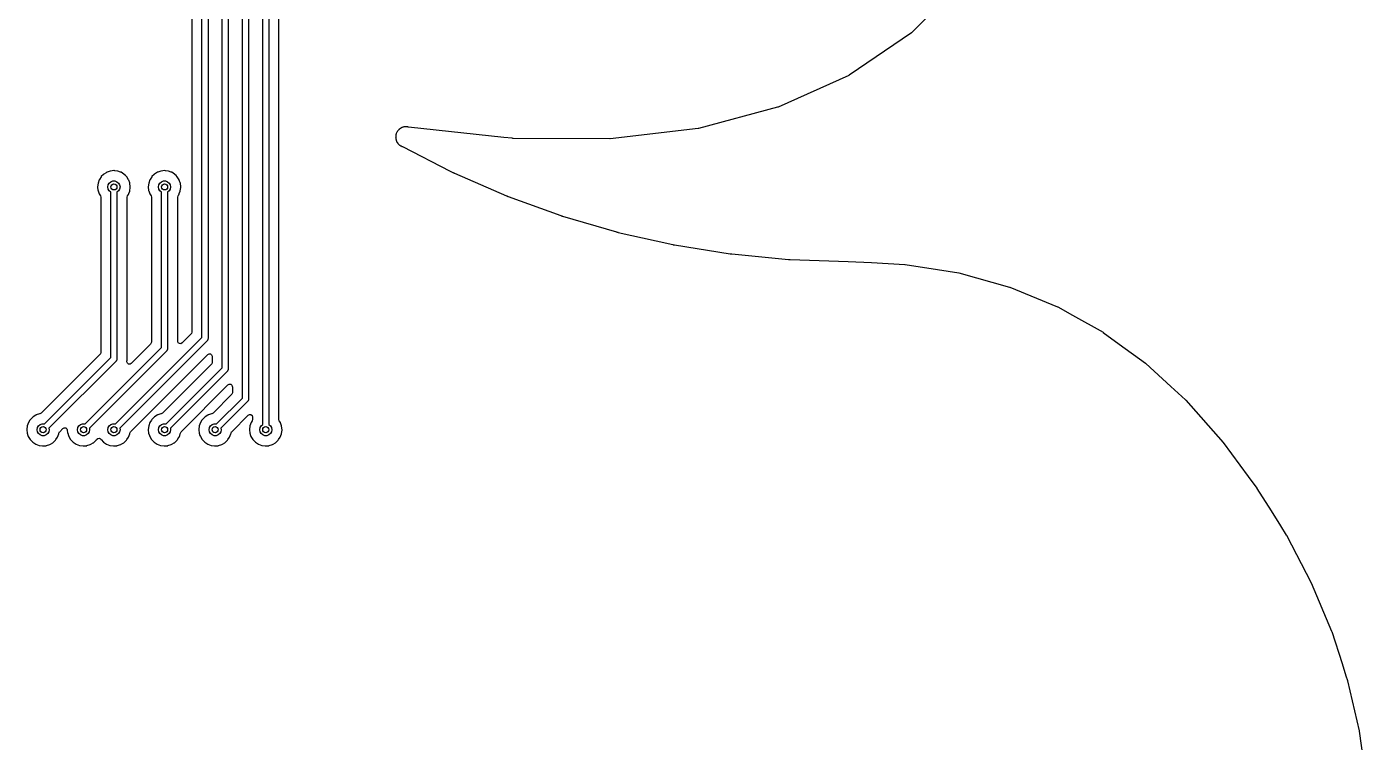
# Model space of a CAD drawing. Extents: x -3.92 to 3.92, y 0.02 to 7.83.
# Drawn here: x 1.307 to 3.912, y 1.596 to 2.989 of the extents above; entities that cross this region are included whole.
import ezdxf

# ---------------------------------------------------------------- set-up
doc = ezdxf.new("R2010")
doc.units = 0
doc.header["$MEASUREMENT"] = 0
doc.layers.add('BLACK', color=7, linetype='CONTINUOUS')

msp = doc.modelspace()

# ---------------------------------------------------------------- linework, layer by layer
at = {"layer": 'BLACK', "linetype": 'CONTINUOUS'}
for p, q in [((1.62793, 5.03912), (1.62793, 2.39455)), ((1.64764, 2.38434), (1.64764, 5.04883)), ((1.65945, 5.04883), (1.65945, 2.38189)), ((1.68701, 2.32528), (1.68701, 4.9504)), ((1.69882, 4.9504), (1.69882, 2.32283)), ((1.72638, 2.26623), (1.72638, 4.85198)), ((1.73819, 4.85198), (1.73819, 2.26378)), ((1.76575, 2.21495), (1.76575, 4.75355)), ((1.77756, 4.75355), (1.77756, 2.21495)), ((3.08209, 3.03061), (3.02851, 2.97796)), ((1.79726, 2.22464), (1.79726, 3.00848)), ((3.02783, 2.9774), (2.90648, 2.89473)), ((3.02851, 2.97796), (3.02783, 2.9774)), ((2.90572, 2.89431), (2.76811, 2.8324)), ((2.90648, 2.89473), (2.90572, 2.89431)), ((2.76735, 2.83213), (2.61313, 2.79101)), ((2.76811, 2.8324), (2.76735, 2.83213)), ((2.03051, 2.78868), (2.02958, 2.78753)), ((2.03074, 2.78896), (2.03051, 2.78868)), ((2.03103, 2.78916), (2.03074, 2.78896)), ((2.03114, 2.78926), (2.03103, 2.78916)), ((2.03159, 2.78964), (2.03114, 2.78926)), ((2.03171, 2.78974), (2.03159, 2.78964)), ((2.03195, 2.78999), (2.03171, 2.78974)), ((2.03331, 2.79077), (2.03195, 2.78999)), ((2.03354, 2.79091), (2.03331, 2.79077)), ((2.03388, 2.79112), (2.03354, 2.79091)), ((2.0351, 2.79196), (2.03388, 2.79112)), ((2.03539, 2.79216), (2.0351, 2.79196)), ((2.0351, 2.79196), (2.0351, 2.79196)), ((2.03572, 2.79227), (2.03539, 2.79216)), ((2.03585, 2.79233), (2.03572, 2.79227)), ((2.0364, 2.79258), (2.03585, 2.79233)), ((2.03654, 2.79263), (2.0364, 2.79258)), ((2.03684, 2.79281), (2.03654, 2.79263)), ((2.03854, 2.79322), (2.03684, 2.79281)), ((2.03862, 2.79324), (2.03854, 2.79322)), ((2.03901, 2.79335), (2.03862, 2.79324)), ((2.04041, 2.79382), (2.03901, 2.79335)), ((2.04075, 2.79393), (2.04041, 2.79382)), ((2.04041, 2.79382), (2.04041, 2.79382)), ((2.0411, 2.79394), (2.04075, 2.79393)), ((2.04125, 2.79396), (2.0411, 2.79394)), ((2.04184, 2.79405), (2.04125, 2.79396)), ((2.04199, 2.79406), (2.04184, 2.79405)), ((2.04233, 2.79414), (2.04199, 2.79406)), ((2.04416, 2.79406), (2.04233, 2.79414)), ((2.04456, 2.79406), (2.04416, 2.79406)), ((2.04496, 2.79407), (2.04456, 2.79406)), ((2.04513, 2.79405), (2.04496, 2.79407)), ((2.04558, 2.794), (2.04513, 2.79405)), ((2.04513, 2.79405), (2.04513, 2.79405)), ((2.04589, 2.79398), (2.04558, 2.794)), ((2.04761, 2.7939), (2.04589, 2.79398)), ((2.04797, 2.79388), (2.04761, 2.7939)), ((2.04761, 2.7939), (2.04761, 2.7939)), ((2.0483, 2.79377), (2.04797, 2.79388)), ((2.04865, 2.7937), (2.0483, 2.79377)), ((2.04911, 2.79362), (2.04865, 2.79372)), ((2.04865, 2.79372), (2.04865, 2.7937)), ((2.23454, 2.77352), (2.04911, 2.79362)), ((2.61243, 2.79088), (2.44138, 2.77068)), ((2.61313, 2.79101), (2.61243, 2.79088)), ((2.02438, 2.77412), (2.02434, 2.77377)), ((2.02434, 2.77377), (2.0244, 2.77342)), ((2.02443, 2.77571), (2.02436, 2.77537)), ((2.02436, 2.77537), (2.02439, 2.77501)), ((2.02439, 2.77487), (2.02438, 2.77427)), ((2.02438, 2.77427), (2.02438, 2.77412)), ((2.02439, 2.77501), (2.02439, 2.77487)), ((2.0244, 2.77342), (2.0244, 2.77342)), ((2.0244, 2.77342), (2.02465, 2.77196)), ((2.02472, 2.77716), (2.02443, 2.77571)), ((2.02443, 2.77571), (2.02443, 2.77571)), ((2.02465, 2.77196), (2.0247, 2.77157)), ((2.0247, 2.77157), (2.02487, 2.76974)), ((2.02478, 2.77756), (2.02472, 2.77716)), ((2.02494, 2.77902), (2.02478, 2.77756)), ((2.02487, 2.76974), (2.025, 2.76941)), ((2.02498, 2.77938), (2.02494, 2.77902)), ((2.02494, 2.77902), (2.02494, 2.77902)), ((2.02512, 2.7797), (2.02498, 2.77938)), ((2.025, 2.76941), (2.02503, 2.76927)), ((2.02503, 2.76927), (2.02519, 2.76869)), ((2.02516, 2.77984), (2.02512, 2.7797)), ((2.02533, 2.78042), (2.02516, 2.77984)), ((2.02519, 2.76869), (2.02524, 2.76855)), ((2.02524, 2.76855), (2.0253, 2.76821)), ((2.0253, 2.76821), (2.02546, 2.76789)), ((2.02538, 2.78056), (2.02533, 2.78042)), ((2.02545, 2.7809), (2.02538, 2.78056)), ((2.0263, 2.78253), (2.02545, 2.7809)), ((2.02546, 2.76789), (2.02546, 2.76789)), ((2.02546, 2.76789), (2.0261, 2.76656)), ((2.0261, 2.76656), (2.02626, 2.7662)), ((2.02626, 2.7662), (2.02694, 2.76449)), ((2.02646, 2.78289), (2.0263, 2.78253)), ((2.02704, 2.78425), (2.02646, 2.78289)), ((2.02694, 2.76449), (2.02715, 2.76421)), ((2.02718, 2.78458), (2.02704, 2.78425)), ((2.02704, 2.78425), (2.02704, 2.78425)), ((2.02715, 2.76421), (2.02723, 2.76408)), ((2.0274, 2.78485), (2.02718, 2.78458)), ((2.02723, 2.76408), (2.02754, 2.76357)), ((2.02748, 2.78498), (2.0274, 2.78485)), ((2.0278, 2.78548), (2.02748, 2.78498)), ((2.02754, 2.76357), (2.02762, 2.76345)), ((2.02762, 2.76345), (2.02778, 2.76313)), ((2.02778, 2.76313), (2.02882, 2.76199)), ((2.02789, 2.7856), (2.0278, 2.78548)), ((2.02805, 2.78591), (2.02789, 2.7856)), ((2.02932, 2.78724), (2.02805, 2.78591)), ((2.02882, 2.76199), (2.02901, 2.76178)), ((2.02901, 2.76178), (2.02927, 2.76148)), ((2.02958, 2.78753), (2.02932, 2.78724)), ((2.25076, 2.77177), (2.23454, 2.77352)), ((2.2523, 2.7716), (2.25076, 2.77177)), ((2.25281, 2.77157), (2.2523, 2.7716)), ((2.44078, 2.77065), (2.25281, 2.77157)), ((2.44138, 2.77068), (2.44078, 2.77065)), ((2.02927, 2.76148), (2.02954, 2.76113)), ((2.02954, 2.76113), (2.03039, 2.76003)), ((2.03039, 2.76003), (2.03068, 2.75982)), ((2.03068, 2.75982), (2.03078, 2.75972)), ((2.03078, 2.75972), (2.03123, 2.75932)), ((2.03123, 2.75932), (2.03135, 2.75923)), ((2.03135, 2.75923), (2.03158, 2.75896)), ((2.03158, 2.75896), (2.03189, 2.75878)), ((2.03189, 2.75878), (2.03189, 2.75878)), ((2.03189, 2.75878), (2.03315, 2.75801)), ((2.03315, 2.75801), (2.03348, 2.75779)), ((2.03348, 2.75779), (2.0339, 2.75748)), ((2.0339, 2.75748), (2.03407, 2.7574)), ((2.03407, 2.7574), (2.03444, 2.75721)), ((2.03444, 2.75721), (2.03476, 2.75703)), ((2.03476, 2.75703), (2.0364, 2.75603)), ((2.0364, 2.75603), (2.03675, 2.75594)), ((2.03675, 2.75594), (2.03707, 2.7558)), ((2.03707, 2.7558), (2.03707, 2.7558)), ((2.03707, 2.7558), (2.03759, 2.7556)), ((2.03759, 2.7556), (2.13039, 2.70814)), ((1.44555, 2.68462), (1.44467, 2.67761)), ((1.44797, 2.69127), (1.44555, 2.68462)), ((1.44812, 2.6915), (1.44797, 2.69127)), ((1.45165, 2.69698), (1.44812, 2.6915)), ((1.4518, 2.69721), (1.45165, 2.69698)), ((1.45165, 2.69698), (1.45165, 2.69698)), ((1.45637, 2.70169), (1.4518, 2.69721)), ((1.45665, 2.70196), (1.45637, 2.70169)), ((1.45685, 2.70216), (1.45665, 2.70196)), ((1.45665, 2.70196), (1.45665, 2.70196)), ((1.46105, 2.70474), (1.45685, 2.70216)), ((1.46264, 2.70572), (1.46105, 2.70474)), ((1.46287, 2.70586), (1.46264, 2.70572)), ((1.46264, 2.70572), (1.46264, 2.70572)), ((1.46314, 2.70595), (1.46287, 2.70586)), ((1.4693, 2.70805), (1.46314, 2.70595)), ((1.46314, 2.70595), (1.46314, 2.70595)), ((1.46528, 2.6812), (1.46733, 2.68476)), ((1.46733, 2.68476), (1.47047, 2.68739)), ((1.46957, 2.70814), (1.4693, 2.70805)), ((1.46984, 2.70817), (1.46957, 2.70814)), ((1.47632, 2.70885), (1.46984, 2.70817)), ((1.46984, 2.70817), (1.46984, 2.70817)), ((1.47047, 2.68739), (1.47433, 2.6888)), ((1.47433, 2.6888), (1.47843, 2.6888)), ((1.4766, 2.70888), (1.47632, 2.70885)), ((1.47632, 2.70885), (1.47632, 2.70885)), ((1.47831, 2.70868), (1.4766, 2.70888)), ((1.48334, 2.70808), (1.47831, 2.70868)), ((1.47843, 2.6888), (1.48228, 2.68739)), ((1.48228, 2.68739), (1.48543, 2.68476)), ((1.48335, 2.70808), (1.48334, 2.70808)), ((1.48362, 2.70804), (1.48335, 2.70808)), ((1.48388, 2.70795), (1.48362, 2.70804)), ((1.48911, 2.70609), (1.48388, 2.70795)), ((1.48388, 2.70795), (1.48388, 2.70795)), ((1.48543, 2.68476), (1.48748, 2.6812)), ((1.49028, 2.70567), (1.48911, 2.70609)), ((1.49295, 2.70397), (1.49028, 2.70567)), ((1.49582, 2.70216), (1.49295, 2.70397)), ((1.49625, 2.70188), (1.49582, 2.70216)), ((1.49645, 2.70169), (1.49625, 2.70188)), ((1.49873, 2.69938), (1.49645, 2.70169)), ((1.49645, 2.70169), (1.49645, 2.70169)), ((1.50123, 2.69687), (1.49873, 2.69938)), ((1.50498, 2.69087), (1.50123, 2.69687)), ((1.50507, 2.69061), (1.50498, 2.69087)), ((1.50706, 2.68488), (1.50507, 2.69061)), ((1.5073, 2.68419), (1.50706, 2.68488)), ((1.50809, 2.67717), (1.5073, 2.68419)), ((1.54398, 2.68462), (1.54309, 2.67761)), ((1.5464, 2.69127), (1.54398, 2.68462)), ((1.54655, 2.6915), (1.5464, 2.69127)), ((1.55008, 2.69698), (1.54655, 2.6915)), ((1.55023, 2.69721), (1.55008, 2.69698)), ((1.55008, 2.69698), (1.55008, 2.69698)), ((1.5548, 2.70169), (1.55023, 2.69721)), ((1.55508, 2.70196), (1.5548, 2.70169)), ((1.55528, 2.70216), (1.55508, 2.70196)), ((1.55508, 2.70196), (1.55508, 2.70196)), ((1.55948, 2.70474), (1.55528, 2.70216)), ((1.56106, 2.70572), (1.55948, 2.70474)), ((1.5613, 2.70586), (1.56106, 2.70572)), ((1.56106, 2.70572), (1.56106, 2.70572)), ((1.56156, 2.70595), (1.5613, 2.70586)), ((1.56773, 2.70805), (1.56156, 2.70595)), ((1.56156, 2.70595), (1.56156, 2.70595)), ((1.5637, 2.6812), (1.56576, 2.68476)), ((1.56576, 2.68476), (1.5689, 2.68739)), ((1.56799, 2.70814), (1.56773, 2.70805)), ((1.56827, 2.70817), (1.56799, 2.70814)), ((1.57475, 2.70885), (1.56827, 2.70817)), ((1.56827, 2.70817), (1.56827, 2.70817)), ((1.5689, 2.68739), (1.57275, 2.6888)), ((1.57275, 2.6888), (1.57685, 2.6888)), ((1.57502, 2.70888), (1.57475, 2.70885)), ((1.57475, 2.70885), (1.57475, 2.70885)), ((1.57674, 2.70868), (1.57502, 2.70888)), ((1.58177, 2.70808), (1.57674, 2.70868)), ((1.57685, 2.6888), (1.58071, 2.68739)), ((1.58071, 2.68739), (1.58385, 2.68476)), ((1.58205, 2.70804), (1.58177, 2.70808)), ((1.58177, 2.70808), (1.58177, 2.70808)), ((1.58231, 2.70795), (1.58205, 2.70804)), ((1.58753, 2.70609), (1.58231, 2.70795)), ((1.58231, 2.70795), (1.58231, 2.70795)), ((1.58385, 2.68476), (1.5859, 2.6812)), ((1.58871, 2.70567), (1.58753, 2.70609)), ((1.59138, 2.70397), (1.58871, 2.70567)), ((1.59424, 2.70216), (1.59138, 2.70397)), ((1.59468, 2.70188), (1.59424, 2.70216)), ((1.59487, 2.70169), (1.59468, 2.70188)), ((1.59716, 2.69938), (1.59487, 2.70169)), ((1.59487, 2.70169), (1.59487, 2.70169)), ((1.59966, 2.69687), (1.59716, 2.69938)), ((1.6034, 2.69087), (1.59966, 2.69687)), ((1.6035, 2.69061), (1.6034, 2.69087)), ((1.60549, 2.68488), (1.6035, 2.69061)), ((1.60573, 2.68419), (1.60549, 2.68488)), ((1.60652, 2.67717), (1.60573, 2.68419)), ((2.13039, 2.70814), (2.13557, 2.70549)), ((2.13557, 2.70549), (2.13597, 2.70526)), ((2.13597, 2.70526), (2.1363, 2.70505)), ((2.1363, 2.70505), (2.13701, 2.70474)), ((2.13701, 2.70474), (2.13729, 2.70461)), ((2.13729, 2.70461), (2.13787, 2.70431)), ((2.13787, 2.70431), (2.13804, 2.70426)), ((2.13804, 2.70426), (2.13804, 2.70426)), ((2.13804, 2.70426), (2.13826, 2.70418)), ((2.13826, 2.70418), (2.13864, 2.70403)), ((2.13864, 2.70403), (2.23979, 2.65994)), ((1.44467, 2.67761), (1.44469, 2.67733)), ((1.44469, 2.67733), (1.44469, 2.67733)), ((1.44469, 2.67733), (1.44472, 2.67701)), ((1.44472, 2.67701), (1.44536, 2.67057)), ((1.44536, 2.67057), (1.44544, 2.67031)), ((1.44544, 2.67031), (1.44544, 2.67031)), ((1.44544, 2.67031), (1.44579, 2.66928)), ((1.44579, 2.66928), (1.44759, 2.66386)), ((1.44759, 2.66386), (1.44773, 2.66363)), ((1.44773, 2.66363), (1.45005, 2.6598)), ((1.45005, 2.6598), (1.45077, 2.65723)), ((1.46457, 2.67717), (1.46528, 2.6812)), ((1.46528, 2.67313), (1.46457, 2.67717)), ((1.46733, 2.66957), (1.46528, 2.67313)), ((1.47047, 2.66694), (1.46733, 2.66957)), ((1.47047, 2.34497), (1.47047, 2.66694)), ((1.48543, 2.66957), (1.48228, 2.66694)), ((1.48228, 2.66694), (1.48228, 2.34252)), ((1.48748, 2.67313), (1.48543, 2.66957)), ((1.48748, 2.6812), (1.48819, 2.67717)), ((1.48819, 2.67717), (1.48748, 2.67313)), ((1.50199, 2.65726), (1.50282, 2.66001)), ((1.50282, 2.66001), (1.50443, 2.66244)), ((1.50443, 2.66244), (1.50459, 2.66267)), ((1.50459, 2.66267), (1.50514, 2.66413)), ((1.50514, 2.66413), (1.507, 2.66902)), ((1.507, 2.66902), (1.5071, 2.66928)), ((1.507, 2.66902), (1.507, 2.66902)), ((1.5071, 2.66928), (1.50808, 2.67628)), ((1.50808, 2.67628), (1.50809, 2.67717)), ((1.54309, 2.67761), (1.54312, 2.67733)), ((1.54312, 2.67733), (1.54312, 2.67733)), ((1.54312, 2.67733), (1.54315, 2.67701)), ((1.54315, 2.67701), (1.54378, 2.67057)), ((1.54378, 2.67057), (1.54387, 2.67031)), ((1.54387, 2.67031), (1.54387, 2.67031)), ((1.54387, 2.67031), (1.54421, 2.66928)), ((1.54421, 2.66928), (1.54601, 2.66386)), ((1.54601, 2.66386), (1.54616, 2.66363)), ((1.54616, 2.66363), (1.54848, 2.6598)), ((1.54848, 2.6598), (1.54919, 2.65723)), ((1.56299, 2.67717), (1.5637, 2.6812)), ((1.5637, 2.67313), (1.56299, 2.67717)), ((1.56576, 2.66957), (1.5637, 2.67313)), ((1.5689, 2.66694), (1.56576, 2.66957)), ((1.5689, 2.36465), (1.5689, 2.66694)), ((1.58385, 2.66957), (1.58071, 2.66694)), ((1.58071, 2.66694), (1.58071, 2.3622)), ((1.5859, 2.67313), (1.58385, 2.66957)), ((1.5859, 2.6812), (1.58661, 2.67717)), ((1.58661, 2.67717), (1.5859, 2.67313)), ((1.60041, 2.65726), (1.60124, 2.66001)), ((1.60124, 2.66001), (1.60286, 2.66244)), ((1.60286, 2.66244), (1.60301, 2.66267)), ((1.60301, 2.66267), (1.60356, 2.66413)), ((1.60356, 2.66413), (1.60542, 2.66902)), ((1.60542, 2.66902), (1.60552, 2.66928)), ((1.60542, 2.66902), (1.60542, 2.66902)), ((1.60552, 2.66928), (1.60651, 2.67628)), ((1.60651, 2.67628), (1.60652, 2.67717)), ((2.23979, 2.65994), (2.2402, 2.65974)), ((2.2402, 2.65974), (2.24038, 2.65964)), ((2.24038, 2.65964), (2.24038, 2.65964)), ((2.24038, 2.65964), (2.24055, 2.65955)), ((2.24055, 2.65955), (2.24126, 2.65929)), ((2.24126, 2.65929), (2.24155, 2.65917)), ((2.24155, 2.65917), (2.24173, 2.65909)), ((2.24173, 2.65909), (2.24198, 2.65899)), ((2.24198, 2.65899), (2.24198, 2.65899)), ((2.24198, 2.65899), (2.24214, 2.65891)), ((2.24214, 2.65891), (2.24231, 2.65887)), ((2.24231, 2.65887), (2.24256, 2.6588)), ((2.24256, 2.6588), (2.24293, 2.65868)), ((2.24293, 2.65868), (2.34585, 2.62132)), ((1.45077, 2.65723), (1.45077, 2.35518)), ((1.50199, 2.34396), (1.50199, 2.65726)), ((1.54919, 2.65723), (1.54919, 2.37487)), ((1.60041, 2.37695), (1.60041, 2.65726)), ((2.34585, 2.62132), (2.34627, 2.62115)), ((2.34627, 2.62115), (2.34664, 2.62097)), ((2.34664, 2.62097), (2.34683, 2.62092)), ((2.34683, 2.62092), (2.34683, 2.62092)), ((2.34683, 2.62092), (2.34736, 2.62076)), ((2.34736, 2.62076), (2.34766, 2.62066)), ((2.34766, 2.62066), (2.34825, 2.62045)), ((2.34825, 2.62045), (2.34869, 2.62036)), ((2.34869, 2.62036), (2.34907, 2.62026)), ((2.34907, 2.62026), (2.45375, 2.58964)), ((2.45375, 2.58964), (2.45418, 2.58949)), ((2.45418, 2.58949), (2.45438, 2.58941)), ((2.45438, 2.58941), (2.45456, 2.58934)), ((2.45456, 2.58934), (2.45475, 2.5893)), ((2.45475, 2.5893), (2.45475, 2.5893)), ((2.45475, 2.5893), (2.45529, 2.58918)), ((2.45529, 2.58918), (2.4556, 2.5891)), ((2.4556, 2.5891), (2.4562, 2.58892)), ((2.4562, 2.58892), (2.45664, 2.58886)), ((2.45664, 2.58886), (2.45702, 2.58879)), ((2.45702, 2.58879), (2.53129, 2.57212)), ((2.53129, 2.57212), (2.56347, 2.5649)), ((2.56347, 2.5649), (2.5639, 2.56478)), ((2.5639, 2.56478), (2.56411, 2.56472)), ((2.56411, 2.56472), (2.56411, 2.56472)), ((2.56411, 2.56472), (2.5643, 2.56466)), ((2.5643, 2.56466), (2.56448, 2.56463)), ((2.56448, 2.56463), (2.56448, 2.56463)), ((2.56448, 2.56463), (2.56504, 2.56454)), ((2.56504, 2.56454), (2.56535, 2.56448)), ((2.56535, 2.56448), (2.5657, 2.5644)), ((2.5657, 2.5644), (2.56579, 2.56438)), ((2.56579, 2.56438), (2.56579, 2.56438)), ((2.56579, 2.56438), (2.56596, 2.56434)), ((2.56596, 2.56434), (2.56635, 2.56431)), ((2.56635, 2.56431), (2.5664, 2.56431)), ((2.5664, 2.56431), (2.56679, 2.56426)), ((2.56679, 2.56426), (2.67499, 2.54711)), ((2.67499, 2.54711), (2.67544, 2.54702)), ((2.67544, 2.54702), (2.67564, 2.54697)), ((2.67564, 2.54697), (2.67564, 2.54697)), ((2.67564, 2.54697), (2.67583, 2.54692)), ((2.67583, 2.54692), (2.67602, 2.5469)), ((2.67602, 2.5469), (2.67602, 2.5469)), ((2.67602, 2.5469), (2.67658, 2.54685)), ((2.67658, 2.54685), (2.67689, 2.54681)), ((2.67689, 2.54681), (2.67725, 2.54676)), ((2.67725, 2.54676), (2.67753, 2.54671)), ((2.67753, 2.54671), (2.67796, 2.5467)), ((2.67796, 2.5467), (2.67835, 2.54668)), ((2.67835, 2.54668), (2.78831, 2.53627)), ((2.78831, 2.53627), (2.78877, 2.53621)), ((2.78877, 2.53621), (2.78914, 2.53613)), ((2.78914, 2.53613), (2.78934, 2.53613)), ((2.78934, 2.53613), (2.78992, 2.53611)), ((2.78992, 2.53611), (2.79022, 2.53609)), ((2.79022, 2.53609), (2.7907, 2.53604)), ((2.7907, 2.53604), (2.7907, 2.53604)), ((2.7907, 2.53604), (2.79088, 2.53603)), ((2.79088, 2.53603), (2.79129, 2.53605)), ((2.79129, 2.53605), (2.79169, 2.53605)), ((2.79169, 2.53605), (2.90434, 2.53234)), ((2.90434, 2.53234), (2.90444, 2.53234)), ((2.90444, 2.53234), (2.94988, 2.52995)), ((2.94988, 2.52995), (3.01497, 2.52652)), ((3.01497, 2.52652), (3.01549, 2.52647)), ((3.01549, 2.52647), (3.07812, 2.51644)), ((3.07812, 2.51644), (3.11944, 2.50983)), ((3.11944, 2.50983), (3.11999, 2.50971)), ((3.11999, 2.50971), (3.2184, 2.48225)), ((3.2184, 2.48225), (3.21895, 2.48206)), ((3.21895, 2.48206), (3.31194, 2.44378)), ((3.31194, 2.44378), (3.31247, 2.44352)), ((3.31247, 2.44352), (3.34083, 2.42763)), ((3.34083, 2.42763), (3.40016, 2.39439)), ((1.47933, 2.21603), (1.64764, 2.38434)), ((1.65772, 2.37771), (1.48767, 2.20767)), ((1.54774, 2.37136), (1.51009, 2.33371)), ((1.54841, 2.37219), (1.54774, 2.37136)), ((1.54919, 2.37487), (1.54841, 2.37219)), ((1.60043, 2.3766), (1.60041, 2.37695)), ((1.6014, 2.37398), (1.60043, 2.3766)), ((1.60364, 2.37231), (1.6014, 2.37398)), ((1.60643, 2.37211), (1.60364, 2.37231)), ((1.60888, 2.37345), (1.60643, 2.37211)), ((1.62648, 2.39104), (1.60888, 2.37345)), ((1.62715, 2.39187), (1.62648, 2.39104)), ((1.62793, 2.39455), (1.62715, 2.39187)), ((1.65811, 2.37839), (1.65772, 2.37771)), ((1.65866, 2.37894), (1.65811, 2.37839)), ((1.65886, 2.37969), (1.65866, 2.37894)), ((1.65925, 2.38036), (1.65886, 2.37969)), ((1.65945, 2.38189), (1.65925, 2.38114)), ((1.65925, 2.38114), (1.65925, 2.38036)), ((3.40016, 2.39439), (3.40065, 2.39407)), ((3.40065, 2.39407), (3.43185, 2.37136)), ((3.43185, 2.37136), (3.48313, 2.33402)), ((1.44931, 2.35167), (1.33477, 2.23713)), ((1.34153, 2.21603), (1.47047, 2.34497)), ((1.42027, 2.21603), (1.5689, 2.36465)), ((1.57898, 2.35803), (1.42862, 2.20767)), ((1.44998, 2.3525), (1.44931, 2.35167)), ((1.45077, 2.35518), (1.44998, 2.3525)), ((1.50866, 2.20079), (1.65883, 2.35096)), ((1.57937, 2.3587), (1.57898, 2.35803)), ((1.57992, 2.35925), (1.57937, 2.3587)), ((1.58012, 2.36), (1.57992, 2.35925)), ((1.58051, 2.36068), (1.58012, 2.36)), ((1.58071, 2.3622), (1.58051, 2.36145)), ((1.58051, 2.36145), (1.58051, 2.36068)), ((1.65883, 2.35096), (1.66129, 2.3523)), ((1.66129, 2.3523), (1.66408, 2.3521)), ((1.66408, 2.3521), (1.66631, 2.35043)), ((1.66631, 2.35043), (1.66729, 2.34781)), ((1.66729, 2.34781), (1.6673, 2.34746)), ((1.6673, 2.34746), (1.6673, 2.3355)), ((1.48055, 2.33834), (1.34988, 2.20767)), ((1.48094, 2.33902), (1.48055, 2.33834)), ((1.48149, 2.33957), (1.48094, 2.33902)), ((1.48169, 2.34032), (1.48149, 2.33957)), ((1.48208, 2.34099), (1.48169, 2.34032)), ((1.48228, 2.34252), (1.48208, 2.34177)), ((1.48208, 2.34177), (1.48208, 2.34099)), ((1.50163, 2.33686), (1.50177, 2.33845)), ((1.50261, 2.33424), (1.50163, 2.33686)), ((1.50177, 2.33845), (1.50191, 2.33898)), ((1.50191, 2.33898), (1.50199, 2.33928)), ((1.50191, 2.33898), (1.50191, 2.33898)), ((1.50201, 2.34349), (1.50199, 2.34396)), ((1.50199, 2.34011), (1.50205, 2.34089)), ((1.50199, 2.33928), (1.50199, 2.34011)), ((1.50218, 2.34171), (1.50201, 2.34349)), ((1.50205, 2.34089), (1.50213, 2.3414)), ((1.50213, 2.3414), (1.50218, 2.34171)), ((1.50484, 2.33257), (1.50261, 2.33424)), ((1.50763, 2.33237), (1.50484, 2.33257)), ((1.51009, 2.33371), (1.50763, 2.33237)), ((1.66585, 2.33199), (1.57099, 2.23713)), ((1.57776, 2.21603), (1.68701, 2.32528)), ((1.66652, 2.33282), (1.66585, 2.33199)), ((1.6673, 2.3355), (1.66652, 2.33282)), ((1.69748, 2.31933), (1.69709, 2.31866)), ((1.69803, 2.31988), (1.69748, 2.31933)), ((1.69823, 2.32063), (1.69803, 2.31988)), ((1.69862, 2.32131), (1.69823, 2.32063)), ((1.69882, 2.32283), (1.69862, 2.32208)), ((1.69862, 2.32208), (1.69862, 2.32131)), ((3.48313, 2.33402), (3.48313, 2.33402)), ((3.48313, 2.33402), (3.48356, 2.33367)), ((3.48356, 2.33367), (3.53225, 2.28893)), ((1.69709, 2.31866), (1.5861, 2.20767)), ((1.6982, 2.29191), (1.70066, 2.29325)), ((1.70066, 2.29325), (1.70345, 2.29305)), ((1.70345, 2.29305), (1.70568, 2.29137)), ((1.60709, 2.20079), (1.6982, 2.29191)), ((1.70522, 2.27293), (1.66941, 2.23713)), ((1.70589, 2.27376), (1.70522, 2.27293)), ((1.70568, 2.29137), (1.70666, 2.28875)), ((1.70667, 2.27644), (1.70589, 2.27376)), ((1.70666, 2.28875), (1.70667, 2.2884)), ((1.70667, 2.2884), (1.70667, 2.27644)), ((3.53225, 2.28893), (3.5609, 2.2626)), ((1.67618, 2.21603), (1.72638, 2.26623)), ((1.73646, 2.2596), (1.68452, 2.20767)), ((1.73685, 2.26028), (1.73646, 2.2596)), ((1.7374, 2.26083), (1.73685, 2.26028)), ((1.7376, 2.26158), (1.7374, 2.26083)), ((1.73799, 2.26225), (1.7376, 2.26158)), ((1.73819, 2.26378), (1.73799, 2.26303)), ((1.73799, 2.26303), (1.73799, 2.26225)), ((3.5609, 2.2626), (3.56127, 2.26223)), ((3.56127, 2.26223), (3.63359, 2.17994)), ((1.31018, 2.21883), (1.30776, 2.21218)), ((1.313, 2.22322), (1.31018, 2.21883)), ((1.31385, 2.22454), (1.313, 2.22322)), ((1.31401, 2.22477), (1.31385, 2.22454)), ((1.31385, 2.22454), (1.31385, 2.22454)), ((1.31868, 2.22935), (1.31401, 2.22477)), ((1.31886, 2.22952), (1.31868, 2.22935)), ((1.31906, 2.22972), (1.31886, 2.22952)), ((1.31886, 2.22952), (1.31886, 2.22952)), ((1.32424, 2.23291), (1.31906, 2.22972)), ((1.32484, 2.23328), (1.32424, 2.23291)), ((1.32508, 2.23342), (1.32484, 2.23328)), ((1.32484, 2.23328), (1.32484, 2.23328)), ((1.32534, 2.23351), (1.32508, 2.23342)), ((1.33151, 2.23561), (1.32534, 2.23351)), ((1.32534, 2.23351), (1.32534, 2.23351)), ((1.32953, 2.21232), (1.33268, 2.21495)), ((1.33177, 2.2357), (1.33151, 2.23561)), ((1.33205, 2.23573), (1.33177, 2.2357)), ((1.3323, 2.23578), (1.33205, 2.23573)), ((1.33231, 2.23579), (1.3323, 2.23578)), ((1.33232, 2.23579), (1.33231, 2.23579)), ((1.33231, 2.23579), (1.33231, 2.23579)), ((1.33477, 2.23713), (1.33232, 2.23579)), ((1.33232, 2.23579), (1.33232, 2.23579)), ((1.33268, 2.21495), (1.33653, 2.21636)), ((1.33653, 2.21636), (1.34063, 2.21636)), ((1.34063, 2.21636), (1.34153, 2.21603)), ((1.40828, 2.21232), (1.41142, 2.21495)), ((1.41142, 2.21495), (1.41527, 2.21636)), ((1.41527, 2.21636), (1.41937, 2.21636)), ((1.41937, 2.21636), (1.42027, 2.21603)), ((1.46733, 2.21232), (1.47047, 2.21495)), ((1.47047, 2.21495), (1.47433, 2.21636)), ((1.47433, 2.21636), (1.47843, 2.21636)), ((1.47843, 2.21636), (1.47933, 2.21603)), ((1.5464, 2.21883), (1.54398, 2.21218)), ((1.54922, 2.22322), (1.5464, 2.21883)), ((1.55008, 2.22454), (1.54922, 2.22322)), ((1.55023, 2.22477), (1.55008, 2.22454)), ((1.55008, 2.22454), (1.55008, 2.22454)), ((1.5549, 2.22935), (1.55023, 2.22477)), ((1.55508, 2.22952), (1.5549, 2.22935)), ((1.55528, 2.22972), (1.55508, 2.22952)), ((1.55508, 2.22952), (1.55508, 2.22952)), ((1.56046, 2.23291), (1.55528, 2.22972)), ((1.56106, 2.23328), (1.56046, 2.23291)), ((1.5613, 2.23342), (1.56106, 2.23328)), ((1.56106, 2.23328), (1.56106, 2.23328)), ((1.56156, 2.23351), (1.5613, 2.23342)), ((1.56773, 2.23561), (1.56156, 2.23351)), ((1.56156, 2.23351), (1.56156, 2.23351)), ((1.56576, 2.21232), (1.5689, 2.21495)), ((1.56799, 2.2357), (1.56773, 2.23561)), ((1.56827, 2.23573), (1.56799, 2.2357)), ((1.56852, 2.23578), (1.56827, 2.23573)), ((1.56853, 2.23579), (1.56852, 2.23578)), ((1.56854, 2.23579), (1.56853, 2.23579)), ((1.56853, 2.23579), (1.56853, 2.23579)), ((1.57099, 2.23713), (1.56854, 2.23579)), ((1.56854, 2.23579), (1.56854, 2.23579)), ((1.5689, 2.21495), (1.57275, 2.21636)), ((1.57275, 2.21636), (1.57685, 2.21636)), ((1.57685, 2.21636), (1.57776, 2.21603)), ((1.64482, 2.21883), (1.6424, 2.21218)), ((1.64765, 2.22322), (1.64482, 2.21883)), ((1.6485, 2.22454), (1.64765, 2.22322)), ((1.64865, 2.22477), (1.6485, 2.22454)), ((1.6485, 2.22454), (1.6485, 2.22454)), ((1.65332, 2.22935), (1.64865, 2.22477)), ((1.6535, 2.22952), (1.65332, 2.22935)), ((1.6537, 2.22972), (1.6535, 2.22952)), ((1.6535, 2.22952), (1.6535, 2.22952)), ((1.65889, 2.23291), (1.6537, 2.22972)), ((1.65949, 2.23328), (1.65889, 2.23291)), ((1.65972, 2.23342), (1.65949, 2.23328)), ((1.65949, 2.23328), (1.65949, 2.23328)), ((1.65999, 2.23351), (1.65972, 2.23342)), ((1.66616, 2.23561), (1.65999, 2.23351)), ((1.65999, 2.23351), (1.65999, 2.23351)), ((1.66418, 2.21232), (1.66732, 2.21495)), ((1.66642, 2.2357), (1.66616, 2.23561)), ((1.66669, 2.23573), (1.66642, 2.2357)), ((1.66695, 2.23578), (1.66669, 2.23573)), ((1.66696, 2.23579), (1.66695, 2.23578)), ((1.66941, 2.23713), (1.66696, 2.23579)), ((1.66696, 2.23579), (1.66696, 2.23579)), ((1.66696, 2.23579), (1.66696, 2.23579)), ((1.66696, 2.23579), (1.66696, 2.23579)), ((1.66732, 2.21495), (1.67118, 2.21636)), ((1.67118, 2.21636), (1.67528, 2.21636)), ((1.67528, 2.21636), (1.67618, 2.21603)), ((1.70551, 2.20079), (1.73757, 2.23285)), ((1.73757, 2.23285), (1.74003, 2.23419)), ((1.74003, 2.23419), (1.74282, 2.23399)), ((1.74325, 2.21883), (1.74083, 2.21218)), ((1.74282, 2.23399), (1.74505, 2.23232)), ((1.74525, 2.22194), (1.74325, 2.21883)), ((1.74505, 2.23232), (1.74603, 2.2297)), ((1.74604, 2.22463), (1.74525, 2.22194)), ((1.74603, 2.2297), (1.74604, 2.22935)), ((1.74604, 2.22935), (1.74604, 2.22463)), ((1.76261, 2.21232), (1.76575, 2.21495)), ((1.77756, 2.21495), (1.7807, 2.21232)), ((1.79802, 2.22201), (1.79726, 2.22464)), ((1.80026, 2.21843), (1.79802, 2.22201)), ((1.80035, 2.21817), (1.80026, 2.21843)), ((1.80234, 2.21244), (1.80035, 2.21817)), ((1.30776, 2.21218), (1.30687, 2.20517)), ((1.30687, 2.20517), (1.3069, 2.20489)), ((1.3069, 2.20489), (1.3069, 2.20489)), ((1.3069, 2.20489), (1.30693, 2.20457)), ((1.30693, 2.20457), (1.30756, 2.19813)), ((1.30756, 2.19813), (1.30765, 2.19787)), ((1.30765, 2.19787), (1.30765, 2.19787)), ((1.30765, 2.19787), (1.30904, 2.19367)), ((1.30904, 2.19367), (1.30979, 2.19142)), ((1.30979, 2.19142), (1.31346, 2.18537)), ((1.32677, 2.20472), (1.32748, 2.20876)), ((1.32748, 2.20068), (1.32677, 2.20472)), ((1.32748, 2.20876), (1.32953, 2.21232)), ((1.32953, 2.19713), (1.32748, 2.20068)), ((1.33268, 2.1945), (1.32953, 2.19713)), ((1.33653, 2.19309), (1.33268, 2.1945)), ((1.34063, 2.19309), (1.33653, 2.19309)), ((1.34449, 2.1945), (1.34063, 2.19309)), ((1.34763, 2.19713), (1.34449, 2.1945)), ((1.34968, 2.20068), (1.34763, 2.19713)), ((1.35039, 2.20472), (1.34968, 2.20068)), ((1.34988, 2.20767), (1.35039, 2.20472)), ((1.36357, 2.18537), (1.36664, 2.19)), ((1.36664, 2.19), (1.36679, 2.19023)), ((1.36679, 2.19023), (1.3681, 2.19367)), ((1.3681, 2.19367), (1.3692, 2.19658)), ((1.3692, 2.19658), (1.3693, 2.19684)), ((1.3692, 2.19658), (1.3692, 2.19658)), ((1.3693, 2.19684), (1.36945, 2.19787)), ((1.36945, 2.19787), (1.36946, 2.19797)), ((1.36946, 2.19797), (1.37061, 2.20052)), ((1.37061, 2.20052), (1.37087, 2.20079)), ((1.37087, 2.20079), (1.37726, 2.20719)), ((1.37726, 2.20719), (1.37972, 2.20853)), ((1.37972, 2.20853), (1.38251, 2.20833)), ((1.38251, 2.20833), (1.38474, 2.20665)), ((1.38474, 2.20665), (1.38571, 2.20416)), ((1.38571, 2.20416), (1.3863, 2.19813)), ((1.3863, 2.19813), (1.38639, 2.19787)), ((1.38639, 2.19787), (1.38639, 2.19787)), ((1.38639, 2.19787), (1.38778, 2.19367)), ((1.38778, 2.19367), (1.38853, 2.19142)), ((1.38853, 2.19142), (1.3922, 2.18537)), ((1.40551, 2.20472), (1.40622, 2.20876)), ((1.40622, 2.20068), (1.40551, 2.20472)), ((1.40622, 2.20876), (1.40828, 2.21232)), ((1.40828, 2.19713), (1.40622, 2.20068)), ((1.41142, 2.1945), (1.40828, 2.19713)), ((1.41527, 2.19309), (1.41142, 2.1945)), ((1.41937, 2.19309), (1.41527, 2.19309)), ((1.42323, 2.1945), (1.41937, 2.19309)), ((1.42637, 2.19713), (1.42323, 2.1945)), ((1.42842, 2.20068), (1.42637, 2.19713)), ((1.42913, 2.20472), (1.42842, 2.20068)), ((1.42862, 2.20767), (1.42913, 2.20472)), ((1.46457, 2.20472), (1.46528, 2.20876)), ((1.46528, 2.20068), (1.46457, 2.20472)), ((1.46528, 2.20876), (1.46733, 2.21232)), ((1.46733, 2.19713), (1.46528, 2.20068)), ((1.47047, 2.1945), (1.46733, 2.19713)), ((1.47433, 2.19309), (1.47047, 2.1945)), ((1.47843, 2.19309), (1.47433, 2.19309)), ((1.48228, 2.1945), (1.47843, 2.19309)), ((1.48543, 2.19713), (1.48228, 2.1945)), ((1.48748, 2.20068), (1.48543, 2.19713)), ((1.48819, 2.20472), (1.48748, 2.20068)), ((1.48767, 2.20767), (1.48819, 2.20472)), ((1.50136, 2.18537), (1.50443, 2.19)), ((1.50443, 2.19), (1.50459, 2.19023)), ((1.50459, 2.19023), (1.50589, 2.19367)), ((1.50589, 2.19367), (1.507, 2.19658)), ((1.507, 2.19658), (1.5071, 2.19684)), ((1.507, 2.19658), (1.507, 2.19658)), ((1.5071, 2.19684), (1.50724, 2.19787)), ((1.50724, 2.19787), (1.50726, 2.19797)), ((1.50726, 2.19797), (1.50841, 2.20052)), ((1.50841, 2.20052), (1.50866, 2.20079)), ((1.54398, 2.21218), (1.54309, 2.20517)), ((1.54309, 2.20517), (1.54312, 2.20489)), ((1.54312, 2.20489), (1.54312, 2.20489)), ((1.54312, 2.20489), (1.54315, 2.20457)), ((1.54315, 2.20457), (1.54378, 2.19813)), ((1.54378, 2.19813), (1.54387, 2.19787)), ((1.54387, 2.19787), (1.54387, 2.19787)), ((1.54387, 2.19787), (1.54526, 2.19367)), ((1.54526, 2.19367), (1.54601, 2.19142)), ((1.54601, 2.19142), (1.54968, 2.18537)), ((1.56299, 2.20472), (1.5637, 2.20876)), ((1.5637, 2.20068), (1.56299, 2.20472)), ((1.5637, 2.20876), (1.56576, 2.21232)), ((1.56576, 2.19713), (1.5637, 2.20068)), ((1.5689, 2.1945), (1.56576, 2.19713)), ((1.57275, 2.19309), (1.5689, 2.1945)), ((1.57685, 2.19309), (1.57275, 2.19309)), ((1.58071, 2.1945), (1.57685, 2.19309)), ((1.58385, 2.19713), (1.58071, 2.1945)), ((1.5859, 2.20068), (1.58385, 2.19713)), ((1.58661, 2.20472), (1.5859, 2.20068)), ((1.5861, 2.20767), (1.58661, 2.20472)), ((1.59979, 2.18537), (1.60286, 2.19)), ((1.60286, 2.19), (1.60301, 2.19023)), ((1.60301, 2.19023), (1.60432, 2.19367)), ((1.60432, 2.19367), (1.60542, 2.19658)), ((1.60542, 2.19658), (1.60552, 2.19684)), ((1.60542, 2.19658), (1.60542, 2.19658)), ((1.60552, 2.19684), (1.60567, 2.19787)), ((1.60567, 2.19787), (1.60568, 2.19797)), ((1.60568, 2.19797), (1.60683, 2.20052)), ((1.60683, 2.20052), (1.60709, 2.20079)), ((1.6424, 2.21218), (1.64152, 2.20517)), ((1.64152, 2.20517), (1.64154, 2.20489)), ((1.64154, 2.20489), (1.64154, 2.20489)), ((1.64154, 2.20489), (1.64158, 2.20457)), ((1.64158, 2.20457), (1.64221, 2.19813)), ((1.64221, 2.19813), (1.64229, 2.19787)), ((1.64229, 2.19787), (1.64229, 2.19787)), ((1.64229, 2.19787), (1.64369, 2.19367)), ((1.64369, 2.19367), (1.64444, 2.19142)), ((1.64444, 2.19142), (1.6481, 2.18537)), ((1.66142, 2.20472), (1.66213, 2.20876)), ((1.66213, 2.20068), (1.66142, 2.20472)), ((1.66213, 2.20876), (1.66418, 2.21232)), ((1.66418, 2.19713), (1.66213, 2.20068)), ((1.66732, 2.1945), (1.66418, 2.19713)), ((1.67118, 2.19309), (1.66732, 2.1945)), ((1.67528, 2.19309), (1.67118, 2.19309)), ((1.67913, 2.1945), (1.67528, 2.19309)), ((1.68228, 2.19713), (1.67913, 2.1945)), ((1.68433, 2.20068), (1.68228, 2.19713)), ((1.68504, 2.20472), (1.68433, 2.20068)), ((1.68452, 2.20767), (1.68504, 2.20472)), ((1.69821, 2.18537), (1.70128, 2.19)), ((1.70128, 2.19), (1.70144, 2.19023)), ((1.70144, 2.19023), (1.70274, 2.19367)), ((1.70274, 2.19367), (1.70385, 2.19658)), ((1.70385, 2.19658), (1.70395, 2.19684)), ((1.70385, 2.19658), (1.70385, 2.19658)), ((1.70395, 2.19684), (1.70409, 2.19787)), ((1.70409, 2.19787), (1.70411, 2.19797)), ((1.70411, 2.19797), (1.70526, 2.20052)), ((1.70526, 2.20052), (1.70551, 2.20079)), ((1.74083, 2.21218), (1.73994, 2.20517)), ((1.73994, 2.20517), (1.73997, 2.20489)), ((1.73997, 2.20489), (1.73997, 2.20489)), ((1.73997, 2.20489), (1.74, 2.20457)), ((1.74, 2.20457), (1.74063, 2.19813)), ((1.74063, 2.19813), (1.74072, 2.19787)), ((1.74072, 2.19787), (1.74072, 2.19787)), ((1.74072, 2.19787), (1.74211, 2.19367)), ((1.74211, 2.19367), (1.74286, 2.19142)), ((1.74286, 2.19142), (1.74653, 2.18537)), ((1.75984, 2.20472), (1.76055, 2.20876)), ((1.76055, 2.20068), (1.75984, 2.20472)), ((1.76055, 2.20876), (1.76261, 2.21232)), ((1.76261, 2.19713), (1.76055, 2.20068)), ((1.76575, 2.1945), (1.76261, 2.19713)), ((1.7696, 2.19309), (1.76575, 2.1945)), ((1.7737, 2.19309), (1.7696, 2.19309)), ((1.77756, 2.1945), (1.7737, 2.19309)), ((1.7807, 2.19713), (1.77756, 2.1945)), ((1.7807, 2.21232), (1.78275, 2.20876)), ((1.78275, 2.20068), (1.7807, 2.19713)), ((1.78275, 2.20876), (1.78346, 2.20472)), ((1.78346, 2.20472), (1.78275, 2.20068)), ((1.79664, 2.18537), (1.79971, 2.19)), ((1.79971, 2.19), (1.79986, 2.19023)), ((1.79986, 2.19023), (1.80117, 2.19367)), ((1.80117, 2.19367), (1.80227, 2.19658)), ((1.80227, 2.19658), (1.80237, 2.19684)), ((1.80227, 2.19658), (1.80227, 2.19658)), ((1.80258, 2.21175), (1.80234, 2.21244)), ((1.80237, 2.19684), (1.80241, 2.19711)), ((1.80241, 2.19711), (1.80333, 2.20368)), ((1.80337, 2.20472), (1.80258, 2.21175)), ((1.80333, 2.20368), (1.80336, 2.20384)), ((1.80333, 2.20368), (1.80333, 2.20368)), ((1.80336, 2.20384), (1.80337, 2.20472)), ((1.31346, 2.18537), (1.31837, 2.18029)), ((1.31837, 2.18029), (1.32428, 2.17642)), ((1.32428, 2.17642), (1.33091, 2.17395)), ((1.33091, 2.17395), (1.33118, 2.17391)), ((1.33118, 2.17391), (1.33119, 2.17391)), ((1.33119, 2.17391), (1.33764, 2.17305)), ((1.33764, 2.17305), (1.33764, 2.17305)), ((1.33764, 2.17305), (1.33792, 2.17302)), ((1.33792, 2.17302), (1.33819, 2.17304)), ((1.33819, 2.17304), (1.34468, 2.17363)), ((1.33819, 2.17304), (1.33819, 2.17304)), ((1.34468, 2.17363), (1.34496, 2.17366)), ((1.34468, 2.17363), (1.34468, 2.17363)), ((1.34496, 2.17366), (1.35168, 2.17584)), ((1.35168, 2.17584), (1.3529, 2.17657)), ((1.3529, 2.17657), (1.35752, 2.17932)), ((1.35752, 2.17932), (1.35776, 2.17946)), ((1.35752, 2.17932), (1.35752, 2.17932)), ((1.35776, 2.17946), (1.36288, 2.18434)), ((1.36288, 2.18434), (1.36357, 2.18537)), ((1.3922, 2.18537), (1.39711, 2.18029)), ((1.39711, 2.18029), (1.40302, 2.17642)), ((1.40302, 2.17642), (1.40965, 2.17395)), ((1.40965, 2.17395), (1.40993, 2.17391)), ((1.40993, 2.17391), (1.40993, 2.17391)), ((1.40993, 2.17391), (1.41638, 2.17305)), ((1.41638, 2.17305), (1.41638, 2.17305)), ((1.41638, 2.17305), (1.41666, 2.17302)), ((1.41666, 2.17302), (1.41693, 2.17304)), ((1.41693, 2.17304), (1.42342, 2.17363)), ((1.41693, 2.17304), (1.41693, 2.17304)), ((1.42342, 2.17363), (1.4237, 2.17366)), ((1.42342, 2.17363), (1.42342, 2.17363)), ((1.4237, 2.17366), (1.43042, 2.17584)), ((1.43042, 2.17584), (1.43164, 2.17657)), ((1.43164, 2.17657), (1.43626, 2.17932)), ((1.43626, 2.17932), (1.4365, 2.17946)), ((1.43626, 2.17932), (1.43626, 2.17932)), ((1.4365, 2.17946), (1.44162, 2.18434)), ((1.44162, 2.18434), (1.44266, 2.18591)), ((1.44266, 2.18591), (1.4448, 2.1877)), ((1.4448, 2.1877), (1.44757, 2.18806)), ((1.44757, 2.18806), (1.4501, 2.18686)), ((1.4501, 2.18686), (1.45103, 2.18573)), ((1.45103, 2.18573), (1.45125, 2.18537)), ((1.45125, 2.18537), (1.45616, 2.18029)), ((1.45616, 2.18029), (1.46208, 2.17642)), ((1.46208, 2.17642), (1.46871, 2.17395)), ((1.46871, 2.17395), (1.46898, 2.17391)), ((1.46898, 2.17391), (1.46898, 2.17391)), ((1.46898, 2.17391), (1.47544, 2.17305)), ((1.47544, 2.17305), (1.47544, 2.17305)), ((1.47544, 2.17305), (1.47571, 2.17302)), ((1.47571, 2.17302), (1.47599, 2.17304)), ((1.47599, 2.17304), (1.48248, 2.17363)), ((1.47599, 2.17304), (1.47599, 2.17304)), ((1.48248, 2.17363), (1.48276, 2.17366)), ((1.48248, 2.17363), (1.48248, 2.17363)), ((1.48276, 2.17366), (1.48948, 2.17584)), ((1.48948, 2.17584), (1.4907, 2.17657)), ((1.4907, 2.17657), (1.49531, 2.17932)), ((1.49531, 2.17932), (1.49555, 2.17946)), ((1.49531, 2.17932), (1.49531, 2.17932)), ((1.49555, 2.17946), (1.50067, 2.18434)), ((1.50067, 2.18434), (1.50136, 2.18537)), ((1.54968, 2.18537), (1.55459, 2.18029)), ((1.55459, 2.18029), (1.5605, 2.17642)), ((1.5605, 2.17642), (1.56713, 2.17395)), ((1.56713, 2.17395), (1.56741, 2.17391)), ((1.56741, 2.17391), (1.56741, 2.17391)), ((1.56741, 2.17391), (1.57386, 2.17305)), ((1.57386, 2.17305), (1.57386, 2.17305)), ((1.57386, 2.17305), (1.57414, 2.17302)), ((1.57414, 2.17302), (1.57442, 2.17304)), ((1.57442, 2.17304), (1.5809, 2.17363)), ((1.57442, 2.17304), (1.57442, 2.17304)), ((1.5809, 2.17363), (1.58118, 2.17366)), ((1.5809, 2.17363), (1.5809, 2.17363)), ((1.58118, 2.17366), (1.5879, 2.17584)), ((1.5879, 2.17584), (1.58912, 2.17657)), ((1.58912, 2.17657), (1.59374, 2.17932)), ((1.59374, 2.17932), (1.59398, 2.17946)), ((1.59374, 2.17932), (1.59374, 2.17932)), ((1.59398, 2.17946), (1.5991, 2.18434)), ((1.5991, 2.18434), (1.59979, 2.18537)), ((1.6481, 2.18537), (1.65301, 2.18029)), ((1.65301, 2.18029), (1.65893, 2.17642)), ((1.65893, 2.17642), (1.66556, 2.17395)), ((1.66556, 2.17395), (1.66583, 2.17391)), ((1.66583, 2.17391), (1.66583, 2.17391)), ((1.66583, 2.17391), (1.67229, 2.17305)), ((1.67229, 2.17305), (1.67229, 2.17305)), ((1.67229, 2.17305), (1.67256, 2.17302)), ((1.67256, 2.17302), (1.67284, 2.17304)), ((1.67284, 2.17304), (1.67933, 2.17363)), ((1.67284, 2.17304), (1.67284, 2.17304)), ((1.67933, 2.17363), (1.67961, 2.17366)), ((1.67933, 2.17363), (1.67933, 2.17363)), ((1.67961, 2.17366), (1.68633, 2.17584)), ((1.68633, 2.17584), (1.68755, 2.17657)), ((1.68755, 2.17657), (1.69217, 2.17932)), ((1.69217, 2.17932), (1.6924, 2.17946)), ((1.69217, 2.17932), (1.69217, 2.17932)), ((1.6924, 2.17946), (1.69752, 2.18434)), ((1.69752, 2.18434), (1.69821, 2.18537)), ((1.74653, 2.18537), (1.75144, 2.18029)), ((1.75144, 2.18029), (1.75735, 2.17642)), ((1.75735, 2.17642), (1.76398, 2.17395)), ((1.76398, 2.17395), (1.76426, 2.17391)), ((1.76426, 2.17391), (1.76426, 2.17391)), ((1.76426, 2.17391), (1.77071, 2.17305)), ((1.77071, 2.17305), (1.77071, 2.17305)), ((1.77071, 2.17305), (1.77099, 2.17302)), ((1.77099, 2.17302), (1.77127, 2.17304)), ((1.77127, 2.17304), (1.77775, 2.17363)), ((1.77127, 2.17304), (1.77127, 2.17304)), ((1.77775, 2.17363), (1.77803, 2.17366)), ((1.77775, 2.17363), (1.77775, 2.17363)), ((1.77803, 2.17366), (1.78476, 2.17584)), ((1.78476, 2.17584), (1.78597, 2.17657)), ((1.78597, 2.17657), (1.79059, 2.17932)), ((1.79059, 2.17932), (1.79083, 2.17946)), ((1.79059, 2.17932), (1.79059, 2.17932)), ((1.79083, 2.17946), (1.79595, 2.18434)), ((1.79595, 2.18434), (1.79664, 2.18537)), ((3.63359, 2.17994), (3.63386, 2.17961)), ((3.63386, 2.17961), (3.68227, 2.11394)), ((3.68227, 2.11394), (3.69944, 2.09064)), ((3.69944, 2.09064), (3.69965, 2.09034)), ((3.69965, 2.09034), (3.72702, 2.04674)), ((3.72702, 2.04674), (3.74525, 2.01769)), ((3.74525, 2.01769), (3.75661, 1.99959)), ((3.75661, 1.99959), (3.75681, 1.99925)), ((3.75681, 1.99925), (3.80506, 1.90687)), ((3.80506, 1.90687), (3.80523, 1.9065)), ((3.80523, 1.9065), (3.84481, 1.81246)), ((3.84481, 1.81246), (3.84496, 1.81207)), ((3.84496, 1.81207), (3.86503, 1.74996)), ((3.86503, 1.74996), (3.87278, 1.72598)), ((3.87278, 1.72598), (3.8759, 1.71635)), ((3.8759, 1.71635), (3.87601, 1.71593)), ((3.87601, 1.71593), (3.89833, 1.61848)), ((3.89833, 1.61848), (3.89841, 1.61806)), ((3.89841, 1.61806), (3.91212, 1.51884))]:
    msp.add_line(p, q, dxfattribs=at)
at = {"layer": 'BLACK'}
for centre in [(1.47638, 2.67717), (1.5748, 2.67717), (1.33858, 2.20472), (1.41732, 2.20472), (1.47638, 2.20472), (1.5748, 2.20472), (1.67323, 2.20472), (1.77165, 2.20472)]:
    msp.add_circle(centre, 0.005906, dxfattribs=at)

doc.saveas('drawing.dxf')
